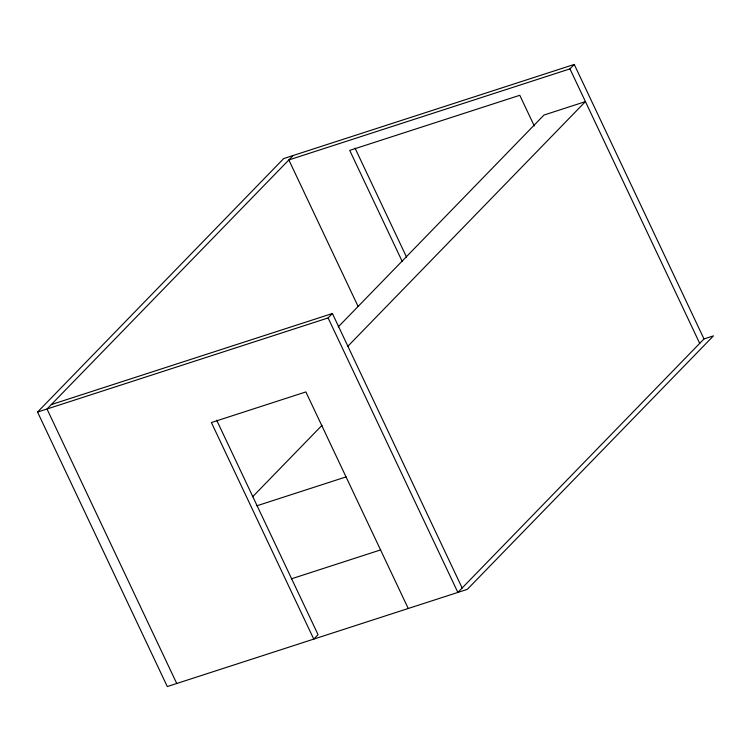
<?xml version="1.0" encoding="UTF-8"?>
<svg xmlns="http://www.w3.org/2000/svg" width="751" height="751" viewBox="0 0 751 751"><rect width="100%" height="100%" fill="white"/><g stroke="black" fill="none" stroke-linecap="round" stroke-linejoin="round"><path stroke-width="1.13" d="M703.997 338.936L713.45 335.875L467.3 589.366L167.295 686.555L37.55 412.064L283.7 158.574L574.252 64.445L703.997 338.936L457.857 592.426L328.103 317.936L332.402 313.514L462.156 587.995M293.143 155.513L47.003 409.004L176.748 683.494M358.011 306.267L288.844 159.944L569.953 68.876L574.252 64.445M338.26 326.892L543.977 115.044L585.423 101.61L347.873 346.249M252.589 496.805L322.01 425.319M51.303 404.582L332.402 313.514M37.55 412.064L328.103 317.936M256.861 505.798L346.136 476.876M291.388 578.824L380.663 549.901M569.953 68.876L699.697 343.357M534.299 125.999L519.786 95.293L349.713 150.388L402.264 261.564M355.007 148.078L406.563 257.133M408.244 608.498L305.873 391.928L211.388 422.541L313.758 639.11L318.058 634.679L216.682 420.222"/></g></svg>
